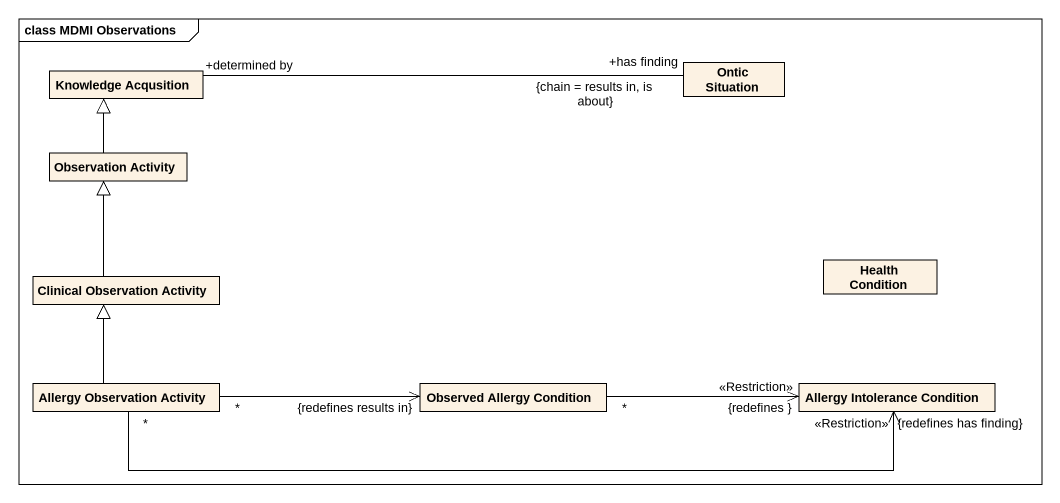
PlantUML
@startuml
mainframe class MDMI Observations
hide circle
hide empty members
class "Knowledge Acqusition" as Knowledge_Acqusition
class "Ontic Situation" as Ontic_Situation
class "Observation Activity" as Observation_Activity
class "Clinical Observation Activity" as Clinical_Observation
class "Health Condition" as Health_Condition
class "Allergy Observation Activity" as Allergy_Observation_Activity
class "Observed Allergy Condition" as Observed_Allergy_Condition
class "Allergy Intolerance Condition" as Allergy_Intolerance
Knowledge_Acqusition "+determined by" -right- "+has finding\n{chain = results in, is about}" Ontic_Situation
Observation_Activity -up-|> Knowledge_Acqusition
Clinical_Observation -up-|> Observation_Activity
Allergy_Observation_Activity -up-|> Clinical_Observation
Allergy_Observation_Activity "*" -right-> "{redefines results in}" Observed_Allergy_Condition
Allergy_Observation_Activity "*" -right-> "{redefines has finding}\n<<Restriction>>" Allergy_Intolerance
Observed_Allergy_Condition "*" -right-> "{redefines }\n<<Restriction>>" Allergy_Intolerance
@enduml
